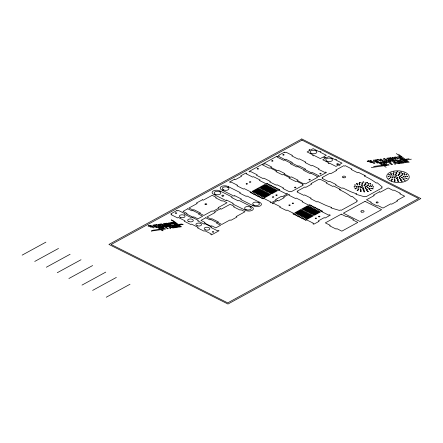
<?xml version="1.0" encoding="UTF-8"?>
<svg xmlns="http://www.w3.org/2000/svg" width="443" height="443" viewBox="0 0 443 443"><rect width="100%" height="100%" fill="white"/><g stroke="black" fill="none" stroke-linecap="round" stroke-linejoin="round"><path stroke-width="0.66" d="M22.15 255.135L45.9 242.149M34.742 261.442L58.498 248.451M46.343 267.245L70.094 254.26M57.28 272.722L81.03 259.731M214.362 194.748L215.265 194.25M219.783 191.78L220.686 191.287M222.441 190.329L223.344 189.831M227.868 187.361L228.771 186.868M68.875 278.525L92.626 265.54M310.504 153.649L311.235 153.25M315.754 150.781L316.535 150.354M252.15 191.398L264.947 184.404M82.005 285.104L105.761 272.113M250.921 192.766L258.607 188.563M259.814 187.904L267.5 183.701M253.474 192.063L266.271 185.069M252.244 193.43L259.93 189.227M261.137 188.568L268.823 184.366M254.797 192.727L267.594 185.728M253.568 194.089L261.254 189.886M262.461 189.227L270.141 185.024M256.12 193.386L268.912 186.392M254.891 194.754L262.577 190.551M263.779 189.892L271.465 185.689M257.444 194.051L270.236 187.051M256.215 195.413L263.901 191.21M265.102 190.551L272.788 186.353M258.767 194.71L271.559 187.716M257.538 196.077L265.224 191.874M266.426 191.215L274.112 187.012M260.091 195.374L272.882 188.38M258.862 196.742L266.542 192.539M267.749 191.88L275.435 187.677M261.409 196.039L274.206 189.039M260.185 197.401L267.865 193.198M269.073 192.539L276.759 188.336M326.148 161.485L326.879 161.086M331.403 158.611L332.178 158.19M262.732 196.698L275.529 189.704M92.615 290.414L116.365 277.423M261.503 198.065L269.189 193.862M270.396 193.203L278.082 189M264.056 197.362L276.853 190.363M262.826 198.724L270.512 194.521M271.72 193.862L279.406 189.665M244.785 209.976L245.688 209.484M250.212 207.014L251.115 206.516M252.864 205.558L253.773 205.065M258.291 202.595L259.194 202.097M106.248 297.242L130.004 284.251M294.866 212.784L307.663 205.79M293.637 214.152L301.323 209.949M302.53 209.29L310.211 205.087M296.19 213.448L308.981 206.455M294.96 214.811L302.647 210.613M303.854 209.949L311.534 205.751M297.513 214.113L310.305 207.114M296.284 215.475L303.97 211.272M305.172 210.613L312.858 206.41M298.837 214.772L311.628 207.778M297.607 216.14L305.293 211.937M306.495 211.278L314.181 207.075M300.16 215.436L312.952 208.437M298.931 216.799L306.611 212.596M307.819 211.937L315.505 207.734M301.484 216.095L314.275 209.102M300.254 217.463L307.935 213.26M309.142 212.601L316.828 208.398M302.802 216.76L315.599 209.76M301.572 218.122L309.258 213.925M310.465 213.26L318.152 209.063M304.125 217.424L316.922 210.425M302.896 218.787L310.582 214.584M311.789 213.925L319.475 209.722M305.448 218.083L318.246 211.089M304.219 219.451L311.905 215.248M313.112 214.589L320.798 210.386M306.772 218.748L319.569 211.748M305.543 220.11L313.229 215.907M314.436 215.248L322.116 211.045M172.133 222.691L169.281 223.665A0.62 0.321 2 0 0 169.868 223.809L172.183 223.488L172.87 223.992L171.862 224.136L171.535 225.254L165.427 226.124L164.53 225.714L163.03 225.93L163.351 226.423L162.548 226.534L160.992 224.213L159.281 224.468L162.16 226.589L161.396 226.7L160.028 225.686L159.812 226.927L158.107 227.17L160.748 229.114L161.435 229.014A3.732 1.944 2 0 1 161.197 228.859L160.77 228.156L162.631 227.613A0.808 0.421 2 0 0 162.481 227.503L159.657 227.724L158.971 227.22L169.049 225.786L172.609 227.42L176.735 226.833L177.416 227.342L172.814 227.995L171.912 227.586L170.411 227.802L170.732 228.295L169.935 228.405L168.418 226.151L165.787 226.855L168.224 228.649L167.465 228.76L165.023 226.96L163.03 227.248A3.749 1.955 2 0 1 163.262 227.403L163.628 228.151L161.878 228.688A0.626 0.327 2 0 0 162.487 228.859L164.807 228.533L165.488 229.042L161.435 229.618L163.096 230.842L160.671 229.729L151.312 231.058L153.123 230.199L159.989 229.219L154.408 225.11L153.81 225.194L156.75 227.359L155.991 227.469L153.854 225.897L154.098 227.741L153.356 227.846L152.193 226.988L150.775 227.193L148.986 225.869M401.092 156.207L397.62 156.805A0.698 0.365 2 0 0 397.476 156.983L399.403 158.705A5.681 2.957 2 0 0 399.708 158.932L400.976 159.474A1.822 0.947 2 0 0 401.663 159.541L405.018 159.098L398.656 154.413M368.432 161.091L367.114 161.28L369.13 160.765L371.987 162.52L370.636 162.714L368.172 160.898M400.998 156.977L398.938 157.531A1.146 0.598 2 0 0 399.065 157.614L399.198 157.68A0.648 0.338 2 0 0 399.686 157.752L401.668 157.47L396.324 153.538M378.898 162.825L379.85 162.686M409.011 158.755L401.801 159.879A0.698 0.365 2 0 0 401.663 160.056L403.59 161.784A5.681 2.957 2 0 0 403.894 162.005L405.157 162.548A1.822 0.947 2 0 0 405.843 162.62L409.205 162.177L405.279 159.286M411.348 159.175L403.124 160.604A1.146 0.598 2 0 0 403.252 160.693L403.385 160.759A0.648 0.338 2 0 0 403.872 160.826L405.854 160.549L405.184 160.056M373.587 166.496L388.267 164.403L389.126 165.04L371.317 167.576M149.02 225.897L147.968 226.046L149.573 225.637L150.869 226.589L151.528 226.495L150.232 225.542L150.991 225.437L153.106 226.993L152.885 225.166L154.984 224.867L157.653 226.833L158.843 226.683L159.031 225.664L155.643 224.773L156.689 224.623L159.646 225.409L158.273 224.396L161.667 223.914L165.228 225.548M165.239 225.548L168.589 225.072L168.058 224.679L165.422 225.055L164.735 224.546L167.371 224.175L166.834 223.781L164.203 224.152L163.517 223.649L166.911 223.167L169.675 225.199L170.544 225.066L170.771 224.291L170.195 224.341A1.451 0.753 2 0 1 169.647 224.291L168.085 223.206A0.554 0.288 2 0 1 168.196 223.062L174.254 222.12L171.219 219.883L173.075 220.586L178.346 224.463L181.314 224.036L183.175 224.374L179.027 224.966L181.469 226.761L178.795 227.115A1.451 0.753 2 0 1 178.252 227.06L177.244 226.628A4.519 2.353 2 0 1 177.001 226.451L176.093 225.775A4.186 2.182 2 0 1 175.793 225.559L175.467 225.077A0.554 0.288 2 0 1 175.578 224.933L177.582 224.568L175.467 224.662A1.451 0.753 2 0 1 174.919 224.612L173.911 224.18A4.519 2.353 2 0 1 173.667 224.003L172.764 223.327A2.553 1.329 2 0 1 172.089 222.702M385.576 164.785L385.216 164.807A0.742 0.388 2 0 1 384.662 164.658M386.313 165.438L385.77 165.477A1.822 0.947 2 0 1 385.083 165.411C382.171 164.752 383.433 163.284 385.51 163.223A1.013 0.526 2 0 0 385.349 163.102L385.299 163.079A0.653 0.338 2 0 0 384.906 162.985L381.8 163.389L380.936 162.753L384.28 162.31A1.816 0.947 2 0 1 384.961 162.376C387.996 163.063 386.407 164.453 384.585 164.597M173.401 223.134L175.472 223.017L174.941 222.624L173.302 223.062M176.729 225.581L178.806 225.465L178.269 225.072L176.635 225.509M386.119 167.304L375.924 159.796L374.972 159.929L382.558 165.521M177.831 226.39L179.487 225.974L180.024 226.367L178.468 226.578A0.62 0.321 2 0 1 177.876 226.439M174.481 223.92L176.159 223.521L176.691 223.914L175.135 224.13A0.62 0.321 2 0 1 174.548 223.992M172.388 222.414A1.362 0.709 2 0 1 172.776 222.331M370.702 188.303L371.594 188.347L370.702 188.286M404.675 178.047L405.566 178.086L404.68 178.014M355.895 186.309L356.787 186.353L355.895 186.309M389.868 176.048L390.759 176.093L389.873 176.015M361.327 187.201L362.224 187.251L361.327 187.201M365.591 186.603L366.488 186.647L365.597 186.586M371.024 186.669L371.915 186.713L371.024 186.653M395.3 176.945L396.197 176.99L395.306 176.929M399.564 176.342L400.461 176.392L399.564 176.342M404.996 176.408L405.888 176.458L404.996 176.408M356.233 187.954L357.124 188.004L356.233 187.954M390.205 177.698L391.103 177.743L390.217 177.665M370.038 185.074L370.929 185.124L370.038 185.058M404.01 174.813L404.902 174.863L404.01 174.813M354.621 185.013L355.513 185.063L354.627 184.997M354.954 188.768L355.851 188.818L354.965 188.735M359.467 182.361L360.358 182.4L359.467 182.361M360.27 191.426L361.167 191.465L360.27 191.426M366.649 182.372L367.546 182.405L366.649 182.372M367.457 191.437L368.349 191.47L367.457 191.437M371.965 185.036L372.856 185.085L371.976 185.002M372.297 188.79L373.194 188.84L372.303 188.773M388.594 174.752L389.491 174.786L388.594 174.752M388.926 178.507L389.823 178.557L388.932 178.49M393.439 172.106L394.331 172.155L393.445 172.089M394.242 181.17L395.139 181.22L394.248 181.154M400.622 172.111L401.519 172.15L400.622 172.111M401.43 181.176L402.322 181.231L401.43 181.159M405.938 174.775L406.829 174.824L405.943 174.758M406.27 178.529L407.167 178.579L406.275 178.512M357.822 189.421L358.719 189.454L357.822 189.421M391.795 179.16L392.692 179.21L391.8 179.144M367.911 183.795L368.809 183.851L367.917 183.779M401.884 173.534L402.781 173.59L401.895 173.506M360.386 190.446L361.278 190.507L360.392 190.429M362.983 188.026L363.875 188.081L362.989 188.009M363.941 185.772L364.833 185.827L363.941 185.755M394.359 180.19L395.256 180.246L394.37 180.157M396.956 177.765L397.847 177.82L396.967 177.732M397.914 175.511L398.805 175.55L397.914 175.511M392.387 157.708L393.085 158.528L394.353 159.07A1.822 0.947 2 0 0 395.04 159.137L395.76 159.07L395.355 160.477L396.723 160.283L397.127 158.876L398.395 158.699L397.532 158.062L394.486 158.467A0.742 0.388 2 0 1 393.932 158.317L393.977 157.99L396.862 157.57L396.003 156.933L392.526 157.531A0.698 0.365 2 0 0 392.387 157.708M365.021 183.053L365.912 183.097L365.021 183.053M398.993 172.792L399.885 172.836L398.999 172.776M363.481 190.861L364.379 190.905L363.487 190.844M397.454 180.606L398.351 180.666L397.465 180.572M361.859 182.976L362.751 183.037L361.87 182.942M395.832 172.715L396.723 172.764L395.837 172.698M366.577 190.59L367.469 190.64L366.588 190.556M400.55 180.334L401.441 180.379L400.555 180.318M354.073 186.88L354.97 186.929L354.079 186.863M356.515 183.413L357.407 183.468L356.521 183.396M357.136 190.352L358.027 190.401L357.136 190.352M357.728 186.237L358.62 186.293L357.728 186.237M358.11 187.948L359.007 187.998L358.116 187.932M358.974 183.574L359.866 183.629L358.985 183.54M359.162 184.737L360.054 184.792L359.168 184.725M359.555 186.287L360.447 186.337L359.555 186.287M360.015 187.887L360.907 187.937L360.015 187.871M360.198 189.316L361.089 189.371L360.209 189.288M361.383 185.041L362.274 185.091L361.388 185.024M361.964 183.923L362.856 183.972L361.975 183.889M361.809 186.066L362.701 186.115L361.82 186.032M363.027 181.984L363.919 182.04L363.038 181.951M362.49 188.906L363.387 188.956L362.501 188.873M363.315 189.92L364.207 189.969L363.321 189.903M364.434 184.881L365.325 184.93L364.434 184.864M363.897 191.797L364.788 191.847L363.902 191.78M365.237 184.05L366.134 184.1L365.242 184.033M365.115 187.721L366.007 187.771L365.126 187.688M365.541 188.746L366.433 188.796L365.541 188.729M366.483 189.56L367.374 189.61L366.483 189.56M366.909 185.894L367.806 185.949L366.909 185.894M367.369 187.494L368.26 187.55L367.374 187.478M367.95 185.08L368.842 185.13L367.956 185.063M368.692 188.353L369.584 188.402L368.692 188.353M369.24 186.68L370.132 186.736L369.24 186.664M369.789 183.43L370.686 183.48L369.794 183.413M370.409 190.368L371.3 190.418L370.42 190.335M372.845 186.902L373.742 186.952L372.856 186.868M388.051 176.624L388.943 176.674L388.051 176.624M390.488 173.158L391.385 173.207L390.488 173.158M391.108 180.096L392 180.146L391.108 180.079M391.701 175.982L392.592 176.032L391.706 175.965M392.083 177.687L392.98 177.737L392.088 177.671M392.947 173.318L393.838 173.368L392.952 173.302M393.135 174.481L394.026 174.531L393.135 174.481M393.528 176.026L394.42 176.081L393.539 175.993M393.988 177.626L394.879 177.682L393.999 177.599M394.17 179.061L395.062 179.11L394.17 179.044M395.355 174.78L396.247 174.83L395.366 174.747M395.937 173.662L396.828 173.717L395.942 173.645M395.782 175.805L396.673 175.854L395.787 175.788M397 171.729L397.892 171.779L397.006 171.712M396.463 178.645L397.36 178.695L396.468 178.629M397.288 179.664L398.179 179.714L397.288 179.664M398.407 174.62L399.298 174.669L398.407 174.62M397.869 181.536L398.761 181.591L397.869 181.536M399.215 173.789L400.107 173.839L399.215 173.789M399.088 177.46L399.979 177.51L399.093 177.444M399.514 178.485L400.406 178.535L399.514 178.485M400.455 179.304L401.347 179.354L400.461 179.288M400.882 175.638L401.779 175.688L400.887 175.622M401.341 177.239L402.238 177.289L401.341 177.239M401.923 174.819L402.82 174.869L401.923 174.819M402.665 178.097L403.556 178.147L402.67 178.08M403.213 176.425L404.105 176.475L403.213 176.408M403.761 173.174L404.658 173.224L403.767 173.158M404.381 180.107L405.273 180.163L404.393 180.079M406.818 176.646L407.715 176.696L406.829 176.613M369.13 189.682L370.021 189.731L369.135 189.665M403.102 179.421L403.994 179.476L403.113 179.387M356.864 184.748L357.756 184.803L356.875 184.714M390.837 174.492L391.728 174.548L390.842 174.476M382.265 160.826L381.993 162.382L380.681 162.57L381.013 160.792L376.755 159.674L378.073 159.491L381.783 160.477L380.061 159.203L381.013 159.07L384.939 161.961L383.987 162.099L382.265 160.826M400.383 158.489L400.444 158.633A1.036 0.537 2 0 0 400.555 158.716A0.742 0.388 2 0 0 401.109 158.871L403.202 158.6L402.532 158.107L400.383 158.489M404.57 161.568L404.631 161.712A1.036 0.537 2 0 0 404.741 161.795A0.742 0.388 2 0 0 405.29 161.95L407.383 161.678L406.713 161.186L404.603 161.529M340.213 189.299L339.465 189.715A2.365 1.229 2 0 0 339.604 189.781L339.654 189.803A67.408 35.119 2 0 1 351.377 196.747L352.146 196.327L357.324 200.624L356.537 201.05L357.136 201.587L341.254 210.275L340.202 209.982L339.416 210.414L330.982 207.894L331.752 207.474A60.492 31.514 2 0 1 328.257 206.283L327.576 206.028A51.477 26.818 2 0 1 325.439 205.181L317.803 201.559L317.038 201.969L310.493 198.619L311.191 198.231L304.574 194.926L303.832 195.335L297.175 192.046L297.929 191.636L297.098 191.221L304.945 186.935L305.797 187.356L311.8 184.05L310.969 183.64L318.81 179.349L319.636 179.764L320.394 179.354L326.967 182.682L326.209 183.092L332.798 186.42L333.551 186.005L340.213 189.299M365.159 175.661L364.412 176.076A2.365 1.229 2 0 0 364.55 176.142L364.6 176.164A67.408 35.119 2 0 1 376.323 183.103L377.093 182.682L382.27 186.979L381.484 187.411L382.082 187.948L366.2 196.631L365.148 196.343L364.362 196.77L355.928 194.255L356.698 193.835A60.492 31.514 2 0 1 353.204 192.644L352.523 192.389A51.477 26.818 2 0 1 350.385 191.542L342.749 187.921L341.985 188.33L335.44 184.98L336.137 184.593L329.52 181.281L328.778 181.691L322.122 178.407L322.875 177.992L322.044 177.582L329.891 173.291L330.744 173.717L336.746 170.411L335.916 169.996L343.757 165.71L344.582 166.119L345.341 165.71L351.919 169.043L351.155 169.453L357.745 172.776L358.498 172.366L365.159 175.661M301.794 138.964L108.917 244.431L227.973 304.036L420.85 198.569L301.794 138.964M302.032 140.132L111.16 244.503L227.735 302.868L418.607 198.497L302.032 140.132M176.956 210.48L170.926 213.775L171.757 214.19L170.998 214.606L177.615 217.917L178.368 217.502L184.98 220.813L184.227 221.229L190.844 224.54L191.597 224.125L198.209 227.436L197.456 227.852L204.073 231.157L204.827 230.748L211.438 234.059L210.685 234.469L211.51 234.884L219.047 230.764L218.222 230.354L217.469 230.764L210.851 227.453L211.604 227.043L204.993 223.732L204.24 224.141L197.622 220.83L198.375 220.42L191.764 217.109L191.011 217.519L184.393 214.207L185.152 213.797L178.535 210.486L177.781 210.896L176.956 210.48M234.74 179.138L229.468 182.023L230.294 182.438L231.047 182.023L237.658 185.335L236.905 185.75L243.523 189.061L244.276 188.646L250.888 191.957L250.134 192.373L263.153 198.89L263.906 198.475L270.944 202.002L270.191 202.412L271.055 202.844L276.327 199.959L275.502 199.544L281.526 196.249L282.357 196.664L287.629 193.779L286.765 193.347L286.012 193.763L278.974 190.235L279.727 189.826L266.714 183.308L265.955 183.718L259.343 180.406L260.096 179.996L253.485 176.685L252.731 177.095L246.114 173.783L246.867 173.374L246.042 172.958L240.765 175.843L241.596 176.259L235.565 179.553L234.74 179.138M262.566 164.109L249.005 171.524L249.835 171.939L250.588 171.524L257.2 174.835L256.447 175.251L263.059 178.562L263.812 178.147L270.429 181.458L269.676 181.874L276.288 185.185L277.041 184.77L283.658 188.081L282.905 188.496L289.517 191.808L290.27 191.393L291.101 191.808L303.156 185.218L302.325 184.803L303.078 184.388L296.467 181.082L295.714 181.492L289.096 178.18L289.849 177.77L283.238 174.459L282.484 174.869L275.867 171.557L276.62 171.148L270.008 167.836L269.255 168.246L262.644 164.934L263.397 164.525L262.566 164.109M276.991 156.224L263.43 163.639L264.255 164.054L265.008 163.639L271.62 166.95L270.867 167.365L277.484 170.677L278.237 170.262L284.849 173.573L284.096 173.988L290.713 177.3L291.466 176.884L298.078 180.196L297.325 180.611L303.942 183.923L304.695 183.507L305.52 183.923L317.576 177.333L316.751 176.918L317.504 176.502L310.886 173.191L310.133 173.606L303.521 170.295L304.275 169.879L297.657 166.568L296.904 166.983L290.292 163.672L291.045 163.257L284.428 159.945L283.675 160.36L277.063 157.049L277.816 156.634L276.991 156.224M284.378 152.182L278.354 155.476L279.179 155.892L278.425 156.301L285.037 159.613L285.79 159.203L292.408 162.515L291.655 162.924L298.266 166.236L299.019 165.826L305.637 169.137L304.884 169.547L311.495 172.859L312.249 172.449L318.866 175.76L318.113 176.17L318.938 176.585L326.474 172.465L325.644 172.05L324.891 172.465L318.279 169.154L319.032 168.739L312.415 165.427L311.662 165.843L305.05 162.531L305.803 162.116L299.186 158.804L298.432 159.22L291.821 155.908L292.574 155.493L285.962 152.182L285.203 152.597L284.378 152.182M175.971 212.751L175.218 213.166L176.043 213.576L176.796 213.166L175.971 212.751M257.815 168.44L257.062 168.849L257.892 169.265L258.646 168.849L257.815 168.44M272.24 160.554L271.487 160.964L272.312 161.379L273.065 160.964L272.24 160.554M283.398 154.452L282.645 154.862L283.47 155.277L284.223 154.867L283.398 154.452M202.445 199.76L196.415 203.055L197.246 203.47L188.951 208.005L193.082 210.071L193.835 209.661L200.452 212.972L199.699 213.382L203.83 215.453L212.125 210.918L212.956 211.333L218.98 208.038L218.155 207.623L227.037 202.767L222.901 200.696L222.148 201.105L215.536 197.794L216.289 197.384L212.153 195.313L203.271 200.17L202.445 199.76M187.793 208.769L182.97 211.405L187.107 213.476L186.353 213.891L192.965 217.203L193.718 216.788L197.855 218.859L202.672 216.223L198.542 214.152L199.295 213.742L192.683 210.431L191.93 210.84L187.793 208.769M309.668 149.679L308.915 150.094L309.74 150.504L307.104 151.949L313.306 155.05L312.553 155.465L313.378 155.881L314.131 155.465L320.333 158.572L322.969 157.127L323.794 157.542L324.547 157.132L323.722 156.717L326.358 155.277L320.156 152.171L320.909 151.761L320.084 151.345L319.331 151.755L313.129 148.654L310.493 150.094L309.668 149.679M226.694 200.131L225.941 200.546L213.653 194.394A4.701 2.448 2 0 1 213.343 190.922A4.701 2.448 2 0 1 219.983 190.933L232.27 197.085L231.517 197.495L238.129 200.806L238.888 200.397L251.823 206.87A4.701 2.448 2 0 1 252.128 210.342A4.701 2.448 2 0 1 245.494 210.331L232.558 203.858L233.311 203.442L226.694 200.131M234.779 195.712L234.026 196.127L221.733 189.975A4.701 2.448 2 0 1 221.428 186.503A4.701 2.448 2 0 1 228.062 186.514L240.355 192.666L239.602 193.076L246.214 196.387L246.967 195.978L259.903 202.451A4.701 2.448 2 0 1 260.213 205.923A4.701 2.448 2 0 1 253.573 205.912L240.638 199.439L241.391 199.023L234.779 195.712M220.404 208.747L214.379 212.047L215.204 212.457L206.909 216.992L211.045 219.064L211.798 218.654L218.41 221.965L217.657 222.375L221.793 224.446L230.089 219.911L230.914 220.326L236.944 217.026L236.113 216.616L244.996 211.754L240.865 209.689L240.112 210.098L233.494 206.787L234.247 206.377L230.116 204.306L221.234 209.162L220.404 208.747M205.757 217.762L200.934 220.398L205.065 222.469L204.312 222.879L210.929 226.19L211.682 225.78L215.813 227.852L220.636 225.216L216.5 223.145L217.258 222.729L210.641 219.418L209.888 219.833L205.757 217.762M325.312 157.514L324.558 157.924L325.383 158.339L322.748 159.779L328.95 162.886L328.197 163.295L329.022 163.711L329.775 163.301L335.977 166.402L338.613 164.962L339.438 165.372L340.191 164.962L339.366 164.547L342.002 163.107L335.805 160.001L336.558 159.591L335.728 159.175L334.974 159.591L328.772 156.484L326.137 157.924L325.312 157.514M295.143 187.123L294.39 187.539L295.215 187.948L295.968 187.539L295.143 187.123M309.563 179.238L308.81 179.648L309.635 180.063L310.388 179.653L309.563 179.238M277.456 200.524L272.179 203.409L273.01 203.824L273.763 203.409L280.375 206.72L279.622 207.136L286.239 210.447L286.992 210.032L293.604 213.343L292.851 213.759L305.869 220.271L306.622 219.861L313.661 223.383L312.908 223.798L313.771 224.23L319.043 221.345L318.218 220.93L324.243 217.635L325.068 218.05L330.345 215.165L329.481 214.733L328.728 215.143L321.69 211.621L322.443 211.211L309.424 204.694L308.671 205.103L302.06 201.792L302.813 201.382L296.195 198.071L295.442 198.481L288.83 195.169L289.584 194.759L288.758 194.344L283.481 197.229L284.312 197.644L278.282 200.939L277.456 200.524M379.485 191.813L373.46 195.108L374.285 195.524L366.439 199.81L371.4 202.296L370.647 202.706L377.264 206.017L378.017 205.607L382.979 208.088L390.82 203.802L391.645 204.212L397.676 200.917L396.845 200.502L404.692 196.216L399.73 193.729L400.483 193.32L393.871 190.008L393.118 190.418L388.157 187.937L380.31 192.223L379.485 191.813M341.271 214.152L325.323 222.873L330.284 225.354L329.531 225.769L336.143 229.081L336.896 228.666L341.858 231.152L357.806 222.43L352.844 219.949L353.597 219.534L346.985 216.223L346.232 216.638L341.271 214.152M365.032 201.344L343.369 213.188L359.904 221.467L381.567 209.622L365.032 201.344M320.422 173.246L319.658 173.65L320.472 174.071L321.236 173.662L320.422 173.246M213 231.545L212.23 231.949L213.05 232.37L213.814 231.966L213 231.545M370.913 160.51L369.955 160.643L373.881 163.539L374.811 163.406L374.507 161.091L377.192 163.063L378.145 162.93L374.219 160.039L373.288 160.172L373.571 162.465L370.913 160.51M384.325 158.6L383.317 158.744L385.432 161.889L386.44 161.745L386.036 161.13L387.924 160.864L389.048 161.374L390.056 161.23L384.325 158.6M390.909 157.658L386.65 158.267L387.509 158.899L390.815 158.428L391.49 158.921L388.179 159.397L389.043 160.028L392.348 159.558L393.019 160.05L389.713 160.521L390.576 161.158L394.835 160.549L390.909 157.658M386.673 160.283L385.56 160.444L384.884 159.441L386.673 160.283M390.289 161.418L386.025 162.027L386.889 162.664L388.544 162.426L391.606 164.685L392.564 164.547L389.497 162.293L391.152 162.055L390.289 161.418M393.6 160.947L392.592 161.091L394.707 164.242L395.715 164.098L395.311 163.484L397.199 163.212L398.323 163.727L399.331 163.583L393.6 160.947M400.184 160.012L395.926 160.615L396.784 161.252L401.048 160.643L400.184 160.012M401.718 161.141L397.454 161.745L398.318 162.382L402.582 161.773L401.718 161.141M395.948 162.636L394.835 162.791L394.159 161.795L395.948 162.636M403.252 162.265L398.988 162.874L399.852 163.511L404.11 162.902L403.252 162.265M163.539 225.254L162.653 225.382L162.116 224.584L163.539 225.254M174.293 225.038L170.898 225.52L171.585 226.024L174.979 225.542L174.293 225.038M175.511 225.936L172.122 226.417L172.803 226.927L176.198 226.439L175.511 225.936M170.92 227.126L170.034 227.253L169.497 226.456L170.92 227.126M391.894 181.492A11.291 5.881 2 0 0 409.249 177.239A11.291 5.881 2 0 0 392.78 171.33A11.291 5.881 2 0 0 391.894 181.492M311.656 153.433A3.356 1.75 2 0 0 316.845 152.198A3.356 1.75 2 0 0 311.988 150.415A3.356 1.75 2 0 0 311.656 153.433M327.299 161.263A3.356 1.75 2 0 0 332.488 160.034A3.356 1.75 2 0 0 327.632 158.245A3.356 1.75 2 0 0 327.299 161.263M337.14 164.475A0.897 0.465 2 0 0 338.524 164.148A0.897 0.465 2 0 0 337.228 163.672A0.897 0.465 2 0 0 337.14 164.475M180.661 217.458A2.819 1.467 2 0 0 185.024 216.422A2.819 1.467 2 0 0 180.943 214.921A2.819 1.467 2 0 0 180.661 217.458M188.928 221.6A2.819 1.467 2 0 0 193.292 220.564A2.819 1.467 2 0 0 189.211 219.064A2.819 1.467 2 0 0 188.928 221.6M197.196 225.736A2.819 1.467 2 0 0 201.559 224.701A2.819 1.467 2 0 0 197.478 223.2A2.819 1.467 2 0 0 197.196 225.736M205.463 229.878A2.819 1.467 2 0 0 209.827 228.843A2.819 1.467 2 0 0 205.746 227.342A2.819 1.467 2 0 0 205.463 229.878M343.12 177.654A1.634 0.853 2 0 0 345.645 177.056A1.634 0.853 2 0 0 343.281 176.187A1.634 0.853 2 0 0 343.12 177.654M361.626 212.097A1.606 0.836 2 0 0 364.074 211.466A1.606 0.836 2 0 0 361.698 210.646A1.606 0.836 2 0 0 361.626 212.097M292.552 203.625A0.67 0.349 2 0 0 293.576 203.359A0.67 0.349 2 0 0 292.585 203.021A0.67 0.349 2 0 0 292.552 203.625M289.179 205.469A0.67 0.349 2 0 0 290.204 205.209A0.67 0.349 2 0 0 289.207 204.865A0.67 0.349 2 0 0 289.179 205.469M318.888 216.81A0.67 0.349 2 0 0 319.907 216.544A0.67 0.349 2 0 0 318.916 216.206A0.67 0.349 2 0 0 318.888 216.81M315.516 218.654A0.67 0.349 2 0 0 316.535 218.388A0.67 0.349 2 0 0 315.543 218.05A0.67 0.349 2 0 0 315.516 218.654M272.799 197.268A0.67 0.349 2 0 0 273.818 197.008A0.67 0.349 2 0 0 272.827 196.664A0.67 0.349 2 0 0 272.799 197.268M276.172 195.424A0.67 0.349 2 0 0 277.196 195.158A0.67 0.349 2 0 0 276.199 194.82A0.67 0.349 2 0 0 276.172 195.424M246.463 184.083A0.67 0.349 2 0 0 247.487 183.823A0.67 0.349 2 0 0 246.496 183.48A0.67 0.349 2 0 0 246.463 184.083M249.841 182.239A0.67 0.349 2 0 0 250.86 181.979A0.67 0.349 2 0 0 249.869 181.636A0.67 0.349 2 0 0 249.841 182.239M376.628 202.866A1.008 0.526 2 0 0 378.161 202.468A1.008 0.526 2 0 0 376.672 201.958A1.008 0.526 2 0 0 376.628 202.866M205.342 204.588A0.941 0.487 2 0 0 206.798 204.245A0.941 0.487 2 0 0 205.436 203.741A0.941 0.487 2 0 0 205.342 204.588M246.109 209.666A3.356 1.75 2 0 0 251.297 208.431A3.356 1.75 2 0 0 246.441 206.648A3.356 1.75 2 0 0 246.109 209.666M215.686 194.433A3.356 1.75 2 0 0 220.874 193.203A3.356 1.75 2 0 0 216.012 191.415A3.356 1.75 2 0 0 215.686 194.433M222.253 196.105A1.036 0.543 2 0 0 223.853 195.723A1.036 0.543 2 0 0 222.353 195.175A1.036 0.543 2 0 0 222.253 196.105M254.188 205.247A3.356 1.75 2 0 0 259.382 204.013A3.356 1.75 2 0 0 254.52 202.229A3.356 1.75 2 0 0 254.188 205.247M223.765 190.014A3.356 1.75 2 0 0 228.959 188.784A3.356 1.75 2 0 0 224.097 186.996A3.356 1.75 2 0 0 223.765 190.014"/></g></svg>
